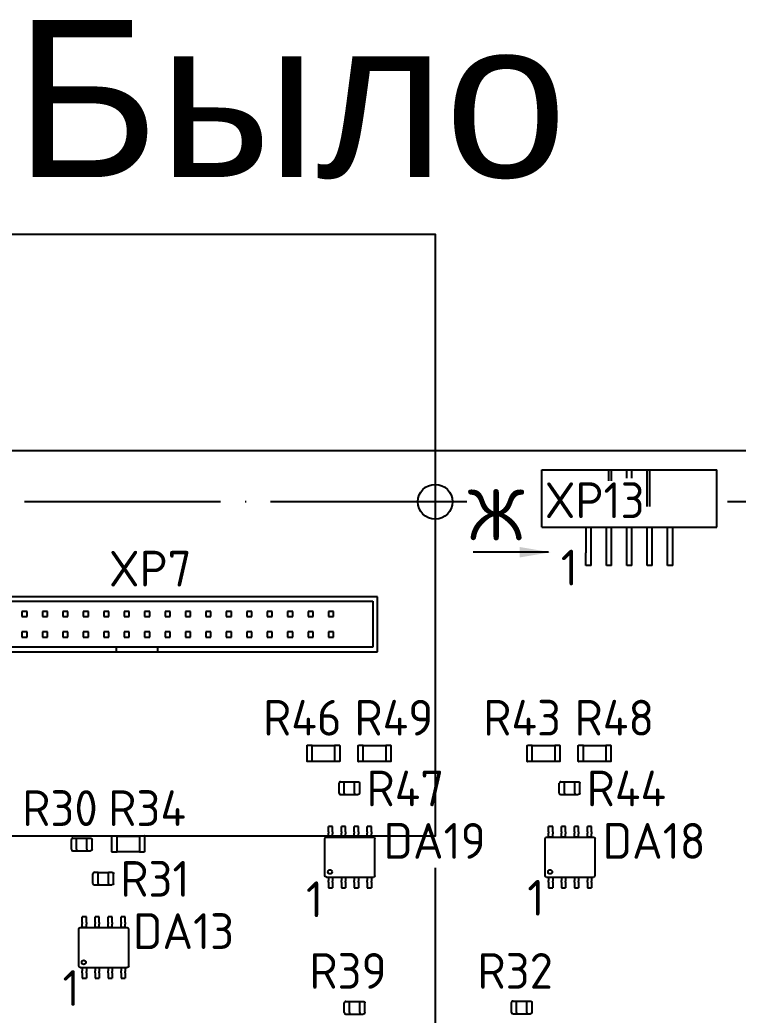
# Model space of a CAD drawing. Extents: x -34 to 51106, y -14166 to 1700.
# Drawn here: x 1151.1 to 1221.4, y 152.8 to 250.2 of the extents above; entities that cross this region are included whole.
import ezdxf

# ---------------------------------------------------------------- set-up
doc = ezdxf.new("R2010")
doc.units = 0
doc.linetypes.add('ACAD_ISO04W100', pattern=[30, 24, -3, 0, -3])
doc.layers.get('0').update_dxf_attribs({"linetype": 'CONTINUOUS'})
for name, color, linetype in [('ВИДЫ', 30, 'CONTINUOUS'), ('РАЗМЕРЫ', 2, 'CONTINUOUS'), ('ТЕКСТ', 4, 'CONTINUOUS')]:
    doc.layers.add(name, color=color, linetype=linetype)
doc.styles.add('ARIALC', font='arial.ttf')
doc.styles.add('GOST_TYPE_B', font='GOST_B.TTF', dxfattribs={"height": 3.5})

msp = doc.modelspace()

# ---------------------------------------------------------------- linework, layer by layer
at = {"linetype": 'CONTINUOUS'}
for p, q in [((1051.7956, 208.0423), (1331.7956, 208.0423)), ((1202.2456, 206.1623), (1208.7956, 206.1623)), ((1202.2456, 200.5623), (1202.2456, 206.1623)), ((1208.7956, 206.1623), (1209.0456, 206.1623)), ((1208.7956, 205.0918), (1208.7956, 206.1623)), ((1209.0456, 205.0918), (1209.0456, 206.1623)), ((1209.0456, 206.1623), (1210.5456, 206.1623)), ((1210.5456, 206.1623), (1211.0456, 206.1623)), ((1210.5456, 205.3366), (1210.5456, 206.1623)), ((1211.0456, 205.3366), (1211.0456, 206.1623)), ((1211.0456, 206.1623), (1212.5456, 206.1623)), ((1212.5456, 206.1623), (1212.7957, 206.1623)), ((1212.5456, 202.5623), (1212.5456, 206.1623)), ((1212.7957, 206.1623), (1219.3456, 206.1623)), ((1212.7957, 202.5623), (1212.7957, 206.1623)), ((1219.3456, 200.5623), (1219.3456, 206.1623)), ((1202.2456, 200.5623), (1219.3456, 200.5623)), ((1206.5456, 200.5623), (1206.5456, 198.0423)), ((1207.0456, 198.0423), (1207.0456, 200.5623)), ((1208.5456, 198.0423), (1208.5456, 200.5623)), ((1209.0456, 198.0423), (1209.0456, 200.5623)), ((1210.5456, 198.0423), (1210.5456, 200.5623)), ((1211.0456, 198.0423), (1211.0456, 200.5623)), ((1212.5456, 198.0423), (1212.5456, 200.5623)), ((1213.0456, 198.0423), (1213.0456, 200.5623)), ((1214.5456, 198.0423), (1214.5456, 200.5623)), ((1215.0456, 198.0423), (1215.0456, 200.5623)), ((1206.5456, 196.7923), (1206.5456, 198.0423)), ((1207.0456, 196.7923), (1207.0456, 198.0423)), ((1208.5456, 196.7923), (1208.5456, 198.0423)), ((1209.0456, 196.7923), (1209.0456, 198.0423)), ((1210.5456, 196.7923), (1210.5456, 198.0423)), ((1211.0456, 196.7923), (1211.0456, 198.0423)), ((1212.5456, 196.7923), (1212.5456, 198.0423)), ((1213.0456, 196.7923), (1213.0456, 198.0423)), ((1214.5456, 196.7923), (1214.5456, 198.0423)), ((1215.0456, 196.7923), (1215.0456, 198.0423)), ((1207.0456, 196.7923), (1206.5456, 196.7923)), ((1209.0456, 196.7923), (1208.5456, 196.7923)), ((1211.0456, 196.7923), (1210.5456, 196.7923)), ((1213.0456, 196.7923), (1212.5456, 196.7923)), ((1215.0456, 196.7923), (1214.5456, 196.7923)), ((1186.1457, 193.7423), (1139.0457, 193.7423)), ((1139.4957, 193.2923), (1185.6957, 193.2923)), ((1185.6957, 193.2923), (1185.6957, 188.7923)), ((1186.1457, 188.3423), (1186.1457, 193.7423)), ((1151.3457, 192.2923), (1151.3457, 191.7923)), ((1151.8457, 192.2923), (1151.3457, 192.2923)), ((1151.8457, 191.7923), (1151.8457, 192.2923)), ((1153.3457, 192.2923), (1153.3457, 191.7923)), ((1153.8457, 192.2923), (1153.3457, 192.2923)), ((1153.8457, 191.7923), (1153.8457, 192.2923)), ((1155.3457, 192.2923), (1155.3457, 191.7923)), ((1155.8457, 192.2923), (1155.3457, 192.2923)), ((1155.8457, 191.7923), (1155.8457, 192.2923)), ((1157.3457, 192.2923), (1157.3457, 191.7923)), ((1157.8457, 192.2923), (1157.3457, 192.2923)), ((1157.8457, 191.7923), (1157.8457, 192.2923)), ((1159.3457, 192.2923), (1159.3457, 191.7923)), ((1159.8457, 192.2923), (1159.3457, 192.2923)), ((1159.8457, 191.7923), (1159.8457, 192.2923)), ((1161.3457, 192.2923), (1161.3457, 191.7923)), ((1161.8457, 192.2923), (1161.3457, 192.2923)), ((1161.8457, 191.7923), (1161.8457, 192.2923)), ((1163.3457, 192.2923), (1163.3457, 191.7923)), ((1163.8457, 192.2923), (1163.3457, 192.2923)), ((1163.8457, 191.7923), (1163.8457, 192.2923)), ((1165.3457, 192.2923), (1165.3457, 191.7923)), ((1165.8457, 192.2923), (1165.3457, 192.2923)), ((1165.8457, 191.7923), (1165.8457, 192.2923)), ((1167.3457, 192.2923), (1167.3457, 191.7923)), ((1167.8457, 192.2923), (1167.3457, 192.2923)), ((1167.8457, 191.7923), (1167.8457, 192.2923)), ((1169.3457, 192.2923), (1169.3457, 191.7923)), ((1169.8457, 192.2923), (1169.3457, 192.2923)), ((1169.8457, 191.7923), (1169.8457, 192.2923)), ((1171.3457, 192.2923), (1171.3457, 191.7923)), ((1171.8457, 192.2923), (1171.3457, 192.2923)), ((1171.8457, 191.7923), (1171.8457, 192.2923)), ((1173.3457, 192.2923), (1173.3457, 191.7923)), ((1173.8457, 192.2923), (1173.3457, 192.2923)), ((1173.8457, 191.7923), (1173.8457, 192.2923)), ((1175.3457, 192.2923), (1175.3457, 191.7923)), ((1175.8457, 192.2923), (1175.3457, 192.2923)), ((1175.8457, 191.7923), (1175.8457, 192.2923)), ((1177.3457, 192.2923), (1177.3457, 191.7923)), ((1177.8457, 192.2923), (1177.3457, 192.2923)), ((1177.8457, 191.7923), (1177.8457, 192.2923)), ((1179.3457, 192.2923), (1179.3457, 191.7923)), ((1179.8457, 192.2923), (1179.3457, 192.2923)), ((1179.8457, 191.7923), (1179.8457, 192.2923)), ((1181.3457, 192.2923), (1181.3457, 191.7923)), ((1181.8457, 192.2923), (1181.3457, 192.2923)), ((1181.8457, 191.7923), (1181.8457, 192.2923)), ((1151.3457, 191.7923), (1151.8457, 191.7923)), ((1153.3457, 191.7923), (1153.8457, 191.7923)), ((1155.3457, 191.7923), (1155.8457, 191.7923)), ((1157.3457, 191.7923), (1157.8457, 191.7923)), ((1159.3457, 191.7923), (1159.8457, 191.7923)), ((1161.3457, 191.7923), (1161.8457, 191.7923)), ((1163.3457, 191.7923), (1163.8457, 191.7923)), ((1165.3457, 191.7923), (1165.8457, 191.7923)), ((1167.3457, 191.7923), (1167.8457, 191.7923)), ((1169.3457, 191.7923), (1169.8457, 191.7923)), ((1171.3457, 191.7923), (1171.8457, 191.7923)), ((1173.3457, 191.7923), (1173.8457, 191.7923)), ((1175.3457, 191.7923), (1175.8457, 191.7923)), ((1177.3457, 191.7923), (1177.8457, 191.7923)), ((1179.3457, 191.7923), (1179.8457, 191.7923)), ((1181.3457, 191.7923), (1181.8457, 191.7923)), ((1151.3457, 190.2923), (1151.3457, 189.7923)), ((1151.8457, 190.2923), (1151.3457, 190.2923)), ((1151.8457, 189.7923), (1151.8457, 190.2923)), ((1153.3457, 190.2923), (1153.3457, 189.7923)), ((1153.8457, 190.2923), (1153.3457, 190.2923)), ((1153.8457, 189.7923), (1153.8457, 190.2923)), ((1155.3457, 190.2923), (1155.3457, 189.7923)), ((1155.8457, 190.2923), (1155.3457, 190.2923)), ((1155.8457, 189.7923), (1155.8457, 190.2923)), ((1157.3457, 190.2923), (1157.3457, 189.7923)), ((1157.8457, 190.2923), (1157.3457, 190.2923)), ((1157.8457, 189.7923), (1157.8457, 190.2923)), ((1159.3457, 190.2923), (1159.3457, 189.7923)), ((1159.8457, 190.2923), (1159.3457, 190.2923)), ((1159.8457, 189.7923), (1159.8457, 190.2923)), ((1161.3457, 190.2923), (1161.3457, 189.7923)), ((1161.8457, 190.2923), (1161.3457, 190.2923)), ((1161.8457, 189.7923), (1161.8457, 190.2923)), ((1163.3457, 190.2923), (1163.3457, 189.7923)), ((1163.8457, 190.2923), (1163.3457, 190.2923)), ((1163.8457, 189.7923), (1163.8457, 190.2923)), ((1165.3457, 190.2923), (1165.3457, 189.7923)), ((1165.8457, 190.2923), (1165.3457, 190.2923)), ((1165.8457, 189.7923), (1165.8457, 190.2923)), ((1167.3457, 190.2923), (1167.3457, 189.7923)), ((1167.8457, 190.2923), (1167.3457, 190.2923)), ((1167.8457, 189.7923), (1167.8457, 190.2923)), ((1169.3457, 190.2923), (1169.3457, 189.7923)), ((1169.8457, 190.2923), (1169.3457, 190.2923)), ((1169.8457, 189.7923), (1169.8457, 190.2923)), ((1171.3457, 190.2923), (1171.3457, 189.7923)), ((1171.8457, 190.2923), (1171.3457, 190.2923)), ((1171.8457, 189.7923), (1171.8457, 190.2923)), ((1173.3457, 190.2923), (1173.3457, 189.7923)), ((1173.8457, 190.2923), (1173.3457, 190.2923)), ((1173.8457, 189.7923), (1173.8457, 190.2923)), ((1175.3457, 190.2923), (1175.3457, 189.7923)), ((1175.8457, 190.2923), (1175.3457, 190.2923)), ((1175.8457, 189.7923), (1175.8457, 190.2923)), ((1177.3457, 190.2923), (1177.3457, 189.7923)), ((1177.8457, 190.2923), (1177.3457, 190.2923)), ((1177.8457, 189.7923), (1177.8457, 190.2923)), ((1179.3457, 190.2923), (1179.3457, 189.7923)), ((1179.8457, 190.2923), (1179.3457, 190.2923)), ((1179.8457, 189.7923), (1179.8457, 190.2923)), ((1181.3457, 190.2923), (1181.3457, 189.7923)), ((1181.8457, 190.2923), (1181.3457, 190.2923)), ((1181.8457, 189.7923), (1181.8457, 190.2923)), ((1151.3457, 189.7923), (1151.8457, 189.7923)), ((1153.3457, 189.7923), (1153.8457, 189.7923)), ((1155.3457, 189.7923), (1155.8457, 189.7923)), ((1157.3457, 189.7923), (1157.8457, 189.7923)), ((1159.3457, 189.7923), (1159.8457, 189.7923)), ((1161.3457, 189.7923), (1161.8457, 189.7923)), ((1163.3457, 189.7923), (1163.8457, 189.7923)), ((1165.3457, 189.7923), (1165.8457, 189.7923)), ((1167.3457, 189.7923), (1167.8457, 189.7923)), ((1169.3457, 189.7923), (1169.8457, 189.7923)), ((1171.3457, 189.7923), (1171.8457, 189.7923)), ((1173.3457, 189.7923), (1173.8457, 189.7923)), ((1175.3457, 189.7923), (1175.8457, 189.7923)), ((1177.3457, 189.7923), (1177.8457, 189.7923)), ((1179.3457, 189.7923), (1179.8457, 189.7923)), ((1181.3457, 189.7923), (1181.8457, 189.7923)), ((1139.0457, 188.3423), (1160.5957, 188.3423)), ((1160.5957, 188.7923), (1139.4957, 188.7923)), ((1164.5957, 188.7923), (1160.5957, 188.7923)), ((1160.5957, 188.3423), (1160.5957, 188.7923)), ((1160.5957, 188.3423), (1164.5957, 188.3423)), ((1164.5957, 188.7923), (1164.5957, 188.3423)), ((1185.6957, 188.7923), (1164.5957, 188.7923)), ((1164.5957, 188.3423), (1186.1457, 188.3423)), ((1179.2456, 177.6223), (1179.2456, 179.1623)), ((1179.2756, 179.1923), (1179.7456, 179.1923)), ((1179.7456, 179.1623), (1179.7456, 179.1923)), ((1179.7456, 179.1623), (1181.9456, 179.1623)), ((1179.7456, 177.6223), (1179.7456, 179.1623)), ((1181.9456, 179.1923), (1182.4156, 179.1923)), ((1181.9456, 179.1923), (1181.9456, 179.1623)), ((1181.9456, 179.1623), (1181.9456, 177.6223)), ((1182.4456, 179.1623), (1182.4456, 177.6223)), ((1184.2457, 177.6223), (1184.2457, 179.1623)), ((1184.2757, 179.1923), (1184.7457, 179.1923)), ((1184.7457, 179.1623), (1184.7457, 179.1923)), ((1184.7457, 179.1623), (1186.9457, 179.1623)), ((1184.7457, 177.6223), (1184.7457, 179.1623)), ((1186.9457, 179.1923), (1187.4157, 179.1923)), ((1186.9457, 179.1923), (1186.9457, 179.1623)), ((1186.9457, 179.1623), (1186.9457, 177.6223)), ((1187.4457, 179.1623), (1187.4457, 177.6223)), ((1200.7956, 177.6223), (1200.7956, 179.1623)), ((1200.8256, 179.1923), (1201.2956, 179.1923)), ((1201.2956, 179.1623), (1201.2956, 179.1923)), ((1201.2956, 179.1623), (1203.4956, 179.1623)), ((1201.2956, 177.6223), (1201.2956, 179.1623)), ((1203.4956, 179.1923), (1203.9656, 179.1923)), ((1203.4956, 179.1923), (1203.4956, 179.1623)), ((1203.4956, 179.1623), (1203.4956, 177.6223)), ((1203.9956, 179.1623), (1203.9956, 177.6223)), ((1205.7956, 177.6223), (1205.7956, 179.1623)), ((1205.8256, 179.1923), (1206.2956, 179.1923)), ((1206.2956, 179.1623), (1206.2956, 179.1923)), ((1206.2956, 179.1623), (1208.4956, 179.1623)), ((1206.2956, 177.6223), (1206.2956, 179.1623)), ((1208.4956, 179.1923), (1208.9656, 179.1923)), ((1208.4956, 179.1923), (1208.4956, 179.1623)), ((1208.4956, 179.1623), (1208.4956, 177.6223)), ((1208.9956, 179.1623), (1208.9956, 177.6223)), ((1179.7456, 177.5923), (1179.2756, 177.5923)), ((1181.9456, 177.6223), (1179.7456, 177.6223)), ((1179.7456, 177.5923), (1179.7456, 177.6223)), ((1181.9456, 177.6223), (1181.9456, 177.5923)), ((1182.4156, 177.5923), (1181.9456, 177.5923)), ((1184.7457, 177.5923), (1184.2757, 177.5923)), ((1186.9457, 177.6223), (1184.7457, 177.6223)), ((1184.7457, 177.5923), (1184.7457, 177.6223)), ((1186.9457, 177.6223), (1186.9457, 177.5923)), ((1187.4157, 177.5923), (1186.9457, 177.5923)), ((1201.2956, 177.5923), (1200.8256, 177.5923)), ((1203.4956, 177.6223), (1201.2956, 177.6223)), ((1201.2956, 177.5923), (1201.2956, 177.6223)), ((1203.4956, 177.6223), (1203.4956, 177.5923)), ((1203.9656, 177.5923), (1203.4956, 177.5923)), ((1206.2956, 177.5923), (1205.8256, 177.5923)), ((1208.4956, 177.6223), (1206.2956, 177.6223)), ((1206.2956, 177.5923), (1206.2956, 177.6223)), ((1208.4956, 177.6223), (1208.4956, 177.5923)), ((1208.9656, 177.5923), (1208.4956, 177.5923)), ((1182.3906, 174.5143), (1182.3906, 175.4703)), ((1182.5376, 175.6173), (1182.8906, 175.6173)), ((1182.8906, 175.4703), (1182.8906, 175.6173)), ((1182.8906, 175.6048), (1183.9006, 175.6048)), ((1182.8906, 174.5143), (1182.8906, 175.4703)), ((1183.9006, 175.6173), (1184.2536, 175.6173)), ((1183.9006, 175.4703), (1183.9006, 175.6173)), ((1183.9006, 174.5143), (1183.9006, 175.4703)), ((1184.4006, 174.5143), (1184.4006, 175.4703)), ((1203.9406, 174.5143), (1203.9406, 175.4703)), ((1204.0876, 175.6173), (1204.4406, 175.6173)), ((1204.4406, 175.4703), (1204.4406, 175.6173)), ((1204.4406, 175.6048), (1205.4506, 175.6048)), ((1204.4406, 174.5143), (1204.4406, 175.4703)), ((1205.4506, 175.6173), (1205.8036, 175.6173)), ((1205.4506, 175.4703), (1205.4506, 175.6173)), ((1205.4506, 174.5143), (1205.4506, 175.4703)), ((1205.9506, 174.5143), (1205.9506, 175.4703)), ((1182.8906, 174.5143), (1182.8906, 174.3673)), ((1183.9006, 174.5143), (1183.9006, 174.3673)), ((1204.4406, 174.5143), (1204.4406, 174.3673)), ((1205.4506, 174.5143), (1205.4506, 174.3673)), ((1182.5376, 174.3673), (1182.8906, 174.3673)), ((1182.8906, 174.3798), (1183.9006, 174.3798)), ((1183.9006, 174.3673), (1184.2536, 174.3673)), ((1204.0876, 174.3673), (1204.4406, 174.3673)), ((1204.4406, 174.3798), (1205.4506, 174.3798)), ((1205.4506, 174.3673), (1205.8036, 174.3673)), ((1181.3374, 170.7077), (1181.3374, 171.2536)), ((1181.7438, 171.2536), (1181.3374, 171.2536)), ((1181.3374, 170.7077), (1181.3374, 170.5915)), ((1181.3374, 170.5236), (1181.3374, 170.5915)), ((1181.7438, 170.7077), (1181.7438, 171.2536)), ((1181.7438, 170.7077), (1181.7438, 170.5915)), ((1181.7438, 170.5915), (1181.7438, 170.5236)), ((1182.6074, 170.7077), (1182.6074, 171.2536)), ((1183.0138, 171.2536), (1182.6074, 171.2536)), ((1182.6074, 170.7077), (1182.6074, 170.5915)), ((1182.6074, 170.5236), (1182.6074, 170.5915)), ((1183.0138, 170.7077), (1183.0138, 171.2536)), ((1183.0138, 170.7077), (1183.0138, 170.5915)), ((1183.0138, 170.5915), (1183.0138, 170.5236)), ((1183.8774, 170.7077), (1183.8774, 171.2536)), ((1184.2838, 171.2536), (1183.8774, 171.2536)), ((1183.8774, 170.7077), (1183.8774, 170.5915)), ((1183.8774, 170.5236), (1183.8774, 170.5915)), ((1184.2838, 170.7077), (1184.2838, 171.2536)), ((1184.2838, 170.7077), (1184.2838, 170.5915)), ((1184.2838, 170.5915), (1184.2838, 170.5236)), ((1185.1474, 170.7077), (1185.1474, 171.2536)), ((1185.5538, 171.2536), (1185.1474, 171.2536)), ((1185.1474, 170.7077), (1185.1474, 170.5915)), ((1185.1474, 170.5236), (1185.1474, 170.5915)), ((1185.5538, 170.7077), (1185.5538, 171.2536)), ((1185.5538, 170.7077), (1185.5538, 170.5915)), ((1185.5538, 170.5915), (1185.5538, 170.5236)), ((1202.8874, 170.7077), (1202.8874, 171.2536)), ((1203.2938, 171.2536), (1202.8874, 171.2536)), ((1202.8874, 170.7077), (1202.8874, 170.5915)), ((1202.8874, 170.5236), (1202.8874, 170.5915)), ((1203.2938, 170.7077), (1203.2938, 171.2536)), ((1203.2938, 170.7077), (1203.2938, 170.5915)), ((1203.2938, 170.5915), (1203.2938, 170.5236)), ((1204.1574, 170.7077), (1204.1574, 171.2536)), ((1204.5638, 171.2536), (1204.1574, 171.2536)), ((1204.1574, 170.7077), (1204.1574, 170.5915)), ((1204.1574, 170.5236), (1204.1574, 170.5915)), ((1204.5638, 170.7077), (1204.5638, 171.2536)), ((1204.5638, 170.7077), (1204.5638, 170.5915)), ((1204.5638, 170.5915), (1204.5638, 170.5236)), ((1205.4274, 170.7077), (1205.4274, 171.2536)), ((1205.8338, 171.2536), (1205.4274, 171.2536)), ((1205.4274, 170.7077), (1205.4274, 170.5915)), ((1205.4274, 170.5236), (1205.4274, 170.5915)), ((1205.8338, 170.7077), (1205.8338, 171.2536)), ((1205.8338, 170.7077), (1205.8338, 170.5915)), ((1205.8338, 170.5915), (1205.8338, 170.5236)), ((1206.6974, 170.7077), (1206.6974, 171.2536)), ((1207.1038, 171.2536), (1206.6974, 171.2536)), ((1206.6974, 170.7077), (1206.6974, 170.5915)), ((1206.6974, 170.5236), (1206.6974, 170.5915)), ((1207.1038, 170.7077), (1207.1038, 171.2536)), ((1207.1038, 170.7077), (1207.1038, 170.5915)), ((1207.1038, 170.5915), (1207.1038, 170.5236)), ((1156.1906, 169.0093), (1156.1906, 169.9653)), ((1156.3376, 170.1123), (1156.6906, 170.1123)), ((1156.6906, 169.9653), (1156.6906, 170.1123)), ((1156.6906, 170.0998), (1157.7006, 170.0998)), ((1156.6906, 169.0093), (1156.6906, 169.9653)), ((1157.7006, 170.1123), (1158.0536, 170.1123)), ((1157.7006, 169.9653), (1157.7006, 170.1123)), ((1157.7006, 169.0093), (1157.7006, 169.9653)), ((1158.2006, 169.0093), (1158.2006, 169.9653)), ((1160.1456, 168.7698), (1160.1456, 170.3098)), ((1160.1756, 170.3398), (1160.6456, 170.3398)), ((1160.6456, 170.3098), (1160.6456, 170.3398)), ((1160.6456, 170.3098), (1162.8456, 170.3098)), ((1160.6456, 168.7698), (1160.6456, 170.3098)), ((1162.8456, 170.3398), (1163.3156, 170.3398)), ((1162.8456, 170.3398), (1162.8456, 170.3098)), ((1162.8456, 170.3098), (1162.8456, 168.7698)), ((1163.3456, 170.3098), (1163.3456, 168.7698)), ((1180.9945, 170.0457), (1180.9945, 170.048)), ((1180.9945, 166.4389), (1180.9945, 170.0457)), ((1181.1446, 170.1981), (1181.1469, 170.1981)), ((1181.1469, 170.1981), (1185.7443, 170.1981)), ((1181.3374, 170.1984), (1181.3374, 170.5236)), ((1181.3374, 170.1981), (1181.3374, 170.1984)), ((1181.7438, 170.1981), (1181.3374, 170.1981)), ((1181.7438, 170.1984), (1181.7438, 170.5236)), ((1181.7438, 170.1981), (1181.7438, 170.1984)), ((1182.6074, 170.1984), (1182.6074, 170.5236)), ((1182.6074, 170.1981), (1182.6074, 170.1984)), ((1183.0138, 170.1981), (1182.6074, 170.1981)), ((1183.0138, 170.1984), (1183.0138, 170.5236)), ((1183.0138, 170.1981), (1183.0138, 170.1984)), ((1183.8774, 170.1984), (1183.8774, 170.5236)), ((1183.8774, 170.1981), (1183.8774, 170.1984)), ((1184.2838, 170.1981), (1183.8774, 170.1981)), ((1184.2838, 170.1984), (1184.2838, 170.5236)), ((1184.2838, 170.1981), (1184.2838, 170.1984)), ((1185.1474, 170.1984), (1185.1474, 170.5236)), ((1185.1474, 170.1981), (1185.1474, 170.1984)), ((1185.5538, 170.1981), (1185.1474, 170.1981)), ((1185.5538, 170.1984), (1185.5538, 170.5236)), ((1185.5538, 170.1981), (1185.5538, 170.1984)), ((1185.7443, 170.1981), (1185.7467, 170.1981)), ((1185.8967, 170.048), (1185.8967, 170.0457)), ((1185.8967, 166.4389), (1185.8967, 170.0457)), ((1202.5445, 170.0457), (1202.5446, 170.048)), ((1202.5445, 166.4389), (1202.5445, 170.0457)), ((1202.6946, 170.1981), (1202.6969, 170.1981)), ((1202.6969, 170.1981), (1207.2943, 170.1981)), ((1202.8874, 170.1984), (1202.8874, 170.5236)), ((1202.8874, 170.1981), (1202.8874, 170.1984)), ((1203.2938, 170.1981), (1202.8874, 170.1981)), ((1203.2938, 170.1984), (1203.2938, 170.5236)), ((1203.2938, 170.1981), (1203.2938, 170.1984)), ((1204.1574, 170.1984), (1204.1574, 170.5236)), ((1204.1574, 170.1981), (1204.1574, 170.1984)), ((1204.5638, 170.1981), (1204.1574, 170.1981)), ((1204.5638, 170.1984), (1204.5638, 170.5236)), ((1204.5638, 170.1981), (1204.5638, 170.1984)), ((1205.4274, 170.1984), (1205.4274, 170.5236)), ((1205.4274, 170.1981), (1205.4274, 170.1984)), ((1205.8338, 170.1981), (1205.4274, 170.1981)), ((1205.8338, 170.1984), (1205.8338, 170.5236)), ((1205.8338, 170.1981), (1205.8338, 170.1984)), ((1206.6974, 170.1984), (1206.6974, 170.5236)), ((1206.6974, 170.1981), (1206.6974, 170.1984)), ((1207.1038, 170.1981), (1206.6974, 170.1981)), ((1207.1038, 170.1984), (1207.1038, 170.5236)), ((1207.1038, 170.1981), (1207.1038, 170.1984)), ((1207.2943, 170.1981), (1207.2967, 170.1981)), ((1207.4467, 170.048), (1207.4467, 170.0457)), ((1207.4467, 166.4389), (1207.4467, 170.0457)), ((1156.3376, 168.8623), (1156.6906, 168.8623)), ((1156.6906, 169.0093), (1156.6906, 168.8623)), ((1156.6906, 168.8748), (1157.7006, 168.8748)), ((1157.7006, 169.0093), (1157.7006, 168.8623)), ((1157.7006, 168.8623), (1158.0536, 168.8623)), ((1160.6456, 168.7398), (1160.1756, 168.7398)), ((1162.8456, 168.7698), (1160.6456, 168.7698)), ((1160.6456, 168.7398), (1160.6456, 168.7698)), ((1162.8456, 168.7698), (1162.8456, 168.7398)), ((1163.3156, 168.7398), (1162.8456, 168.7398)), ((1158.4376, 166.7648), (1158.7906, 166.7648)), ((1158.7906, 166.6178), (1158.7906, 166.7648)), ((1158.7906, 166.7523), (1159.8006, 166.7523)), ((1159.8006, 166.7648), (1160.1536, 166.7648)), ((1159.8006, 166.6178), (1159.8006, 166.7648)), ((1158.2906, 165.6618), (1158.2906, 166.6178)), ((1158.7906, 165.6618), (1158.7906, 166.6178)), ((1158.7906, 165.6618), (1158.7906, 165.5148)), ((1159.8006, 165.6618), (1159.8006, 166.6178)), ((1159.8006, 165.6618), (1159.8006, 165.5148)), ((1160.3006, 165.6618), (1160.3006, 166.6178)), ((1180.9945, 166.4365), (1180.9945, 166.4389)), ((1181.1469, 166.2865), (1181.1446, 166.2865)), ((1181.1469, 166.2865), (1185.7443, 166.2865)), ((1181.3374, 166.2865), (1181.3374, 166.2861)), ((1181.3374, 166.2865), (1181.7438, 166.2865)), ((1181.3374, 166.2861), (1181.3374, 165.9609)), ((1181.3374, 165.8931), (1181.3374, 165.9609)), ((1181.3374, 165.7769), (1181.3374, 165.8931)), ((1181.3374, 165.7769), (1181.3374, 165.2309)), ((1181.7438, 166.2865), (1181.7438, 166.2861)), ((1181.7438, 166.2861), (1181.7438, 165.9609)), ((1181.7438, 165.9609), (1181.7438, 165.8931)), ((1181.7438, 165.7769), (1181.7438, 165.8931)), ((1181.7438, 165.7769), (1181.7438, 165.2309)), ((1182.6074, 166.2865), (1182.6074, 166.2861)), ((1182.6074, 166.2865), (1183.0138, 166.2865)), ((1182.6074, 166.2861), (1182.6074, 165.9609)), ((1182.6074, 165.8931), (1182.6074, 165.9609)), ((1182.6074, 165.7769), (1182.6074, 165.8931)), ((1182.6074, 165.7769), (1182.6074, 165.2309)), ((1183.0138, 166.2865), (1183.0138, 166.2861)), ((1183.0138, 166.2861), (1183.0138, 165.9609)), ((1183.0138, 165.9609), (1183.0138, 165.8931)), ((1183.0138, 165.7769), (1183.0138, 165.8931)), ((1183.0138, 165.7769), (1183.0138, 165.2309)), ((1183.8774, 166.2865), (1183.8774, 166.2861)), ((1183.8774, 166.2865), (1184.2838, 166.2865)), ((1183.8774, 166.2861), (1183.8774, 165.9609)), ((1183.8774, 165.8931), (1183.8774, 165.9609)), ((1183.8774, 165.7769), (1183.8774, 165.8931)), ((1183.8774, 165.7769), (1183.8774, 165.2309)), ((1184.2838, 166.2865), (1184.2838, 166.2861)), ((1184.2838, 166.2861), (1184.2838, 165.9609)), ((1184.2838, 165.9609), (1184.2838, 165.8931)), ((1184.2838, 165.7769), (1184.2838, 165.8931)), ((1184.2838, 165.7769), (1184.2838, 165.2309)), ((1185.1474, 166.2865), (1185.1474, 166.2861)), ((1185.1474, 166.2865), (1185.5538, 166.2865)), ((1185.1474, 166.2861), (1185.1474, 165.9609)), ((1185.1474, 165.8931), (1185.1474, 165.9609)), ((1185.1474, 165.7769), (1185.1474, 165.8931)), ((1185.1474, 165.7769), (1185.1474, 165.2309)), ((1185.5538, 166.2865), (1185.5538, 166.2861)), ((1185.5538, 166.2861), (1185.5538, 165.9609)), ((1185.5538, 165.9609), (1185.5538, 165.8931)), ((1185.5538, 165.7769), (1185.5538, 165.8931)), ((1185.5538, 165.7769), (1185.5538, 165.2309)), ((1185.7467, 166.2865), (1185.7443, 166.2865)), ((1185.8967, 166.4389), (1185.8967, 166.4365)), ((1202.5446, 166.4365), (1202.5445, 166.4389)), ((1202.6969, 166.2865), (1202.6946, 166.2865)), ((1202.6969, 166.2865), (1207.2943, 166.2865)), ((1202.8874, 166.2865), (1202.8874, 166.2861)), ((1202.8874, 166.2865), (1203.2938, 166.2865)), ((1202.8874, 166.2861), (1202.8874, 165.9609)), ((1202.8874, 165.8931), (1202.8874, 165.9609)), ((1202.8874, 165.7769), (1202.8874, 165.8931)), ((1202.8874, 165.7769), (1202.8874, 165.2309)), ((1203.2938, 166.2865), (1203.2938, 166.2861)), ((1203.2938, 166.2861), (1203.2938, 165.9609)), ((1203.2938, 165.9609), (1203.2938, 165.8931)), ((1203.2938, 165.7769), (1203.2938, 165.8931)), ((1203.2938, 165.7769), (1203.2938, 165.2309)), ((1204.1574, 166.2865), (1204.1574, 166.2861)), ((1204.1574, 166.2865), (1204.5638, 166.2865)), ((1204.1574, 166.2861), (1204.1574, 165.9609)), ((1204.1574, 165.8931), (1204.1574, 165.9609)), ((1204.1574, 165.7769), (1204.1574, 165.8931)), ((1204.1574, 165.7769), (1204.1574, 165.2309)), ((1204.5638, 166.2865), (1204.5638, 166.2861)), ((1204.5638, 166.2861), (1204.5638, 165.9609)), ((1204.5638, 165.9609), (1204.5638, 165.8931)), ((1204.5638, 165.7769), (1204.5638, 165.8931)), ((1204.5638, 165.7769), (1204.5638, 165.2309)), ((1205.4274, 166.2865), (1205.4274, 166.2861)), ((1205.4274, 166.2865), (1205.8338, 166.2865)), ((1205.4274, 166.2861), (1205.4274, 165.9609)), ((1205.4274, 165.8931), (1205.4274, 165.9609)), ((1205.4274, 165.7769), (1205.4274, 165.8931)), ((1205.4274, 165.7769), (1205.4274, 165.2309)), ((1205.8338, 166.2865), (1205.8338, 166.2861)), ((1205.8338, 166.2861), (1205.8338, 165.9609)), ((1205.8338, 165.9609), (1205.8338, 165.8931)), ((1205.8338, 165.7769), (1205.8338, 165.8931)), ((1205.8338, 165.7769), (1205.8338, 165.2309)), ((1206.6974, 166.2865), (1206.6974, 166.2861)), ((1206.6974, 166.2865), (1207.1038, 166.2865)), ((1206.6974, 166.2861), (1206.6974, 165.9609)), ((1206.6974, 165.8931), (1206.6974, 165.9609)), ((1206.6974, 165.7769), (1206.6974, 165.8931)), ((1206.6974, 165.7769), (1206.6974, 165.2309)), ((1207.1038, 166.2865), (1207.1038, 166.2861)), ((1207.1038, 166.2861), (1207.1038, 165.9609)), ((1207.1038, 165.9609), (1207.1038, 165.8931)), ((1207.1038, 165.7769), (1207.1038, 165.8931)), ((1207.1038, 165.7769), (1207.1038, 165.2309)), ((1207.2967, 166.2865), (1207.2943, 166.2865)), ((1207.4467, 166.4389), (1207.4467, 166.4365)), ((1158.4376, 165.5148), (1158.7906, 165.5148)), ((1158.7906, 165.5273), (1159.8006, 165.5273)), ((1159.8006, 165.5148), (1160.1536, 165.5148)), ((1181.3374, 165.2309), (1181.7438, 165.2309)), ((1182.6074, 165.2309), (1183.0138, 165.2309)), ((1183.8774, 165.2309), (1184.2838, 165.2309)), ((1185.1474, 165.2309), (1185.5538, 165.2309)), ((1202.8874, 165.2309), (1203.2938, 165.2309)), ((1204.1574, 165.2309), (1204.5638, 165.2309)), ((1205.4274, 165.2309), (1205.8338, 165.2309)), ((1206.6974, 165.2309), (1207.1038, 165.2309)), ((1157.2375, 161.8552), (1157.2375, 162.4011)), ((1157.6439, 162.4011), (1157.2375, 162.4011)), ((1157.2375, 161.8552), (1157.2375, 161.739)), ((1157.6439, 161.8552), (1157.6439, 162.4011)), ((1157.6439, 161.8552), (1157.6439, 161.739)), ((1158.5075, 161.8552), (1158.5075, 162.4011)), ((1158.9139, 162.4011), (1158.5075, 162.4011)), ((1158.5075, 161.8552), (1158.5075, 161.739)), ((1158.9139, 161.8552), (1158.9139, 162.4011)), ((1158.9139, 161.8552), (1158.9139, 161.739)), ((1159.7775, 161.8552), (1159.7775, 162.4011)), ((1160.1839, 162.4011), (1159.7775, 162.4011)), ((1159.7775, 161.8552), (1159.7775, 161.739)), ((1160.1839, 161.8552), (1160.1839, 162.4011)), ((1160.1839, 161.8552), (1160.1839, 161.739)), ((1161.0475, 161.8552), (1161.0475, 162.4011)), ((1161.4539, 162.4011), (1161.0475, 162.4011)), ((1161.0475, 161.8552), (1161.0475, 161.739)), ((1161.4539, 161.8552), (1161.4539, 162.4011)), ((1161.4539, 161.8552), (1161.4539, 161.739)), ((1156.8946, 161.1932), (1156.8946, 161.1955)), ((1156.8946, 157.5864), (1156.8946, 161.1932)), ((1157.0446, 161.3456), (1157.047, 161.3456)), ((1157.047, 161.3456), (1161.6444, 161.3456)), ((1157.2375, 161.6711), (1157.2375, 161.739)), ((1157.2375, 161.3459), (1157.2375, 161.6711)), ((1157.2375, 161.3456), (1157.2375, 161.3459)), ((1157.6439, 161.3456), (1157.2375, 161.3456)), ((1157.6439, 161.739), (1157.6439, 161.6711)), ((1157.6439, 161.3459), (1157.6439, 161.6711)), ((1157.6439, 161.3456), (1157.6439, 161.3459)), ((1158.5075, 161.6711), (1158.5075, 161.739)), ((1158.5075, 161.3459), (1158.5075, 161.6711)), ((1158.5075, 161.3456), (1158.5075, 161.3459)), ((1158.9139, 161.3456), (1158.5075, 161.3456)), ((1158.9139, 161.739), (1158.9139, 161.6711)), ((1158.9139, 161.3459), (1158.9139, 161.6711)), ((1158.9139, 161.3456), (1158.9139, 161.3459)), ((1159.7775, 161.6711), (1159.7775, 161.739)), ((1159.7775, 161.3459), (1159.7775, 161.6711)), ((1159.7775, 161.3456), (1159.7775, 161.3459)), ((1160.1839, 161.3456), (1159.7775, 161.3456)), ((1160.1839, 161.739), (1160.1839, 161.6711)), ((1160.1839, 161.3459), (1160.1839, 161.6711)), ((1160.1839, 161.3456), (1160.1839, 161.3459)), ((1161.0475, 161.6711), (1161.0475, 161.739)), ((1161.0475, 161.3459), (1161.0475, 161.6711)), ((1161.0475, 161.3456), (1161.0475, 161.3459)), ((1161.4539, 161.3456), (1161.0475, 161.3456)), ((1161.4539, 161.739), (1161.4539, 161.6711)), ((1161.4539, 161.3459), (1161.4539, 161.6711)), ((1161.4539, 161.3456), (1161.4539, 161.3459)), ((1161.6444, 161.3456), (1161.6467, 161.3456)), ((1161.7967, 161.1955), (1161.7968, 161.1932)), ((1161.7968, 157.5864), (1161.7968, 161.1932)), ((1156.8946, 157.5841), (1156.8946, 157.5864)), ((1157.047, 157.434), (1157.0446, 157.434)), ((1157.047, 157.434), (1161.6444, 157.434)), ((1157.2375, 157.434), (1157.2375, 157.4336)), ((1157.2375, 157.434), (1157.6439, 157.434)), ((1157.2375, 157.4336), (1157.2375, 157.1084)), ((1157.2375, 157.0406), (1157.2375, 157.1084)), ((1157.2375, 156.9244), (1157.2375, 157.0406)), ((1157.2375, 156.9244), (1157.2375, 156.3784)), ((1157.6439, 157.434), (1157.6439, 157.4336)), ((1157.6439, 157.4336), (1157.6439, 157.1084)), ((1157.6439, 157.1084), (1157.6439, 157.0406)), ((1157.6439, 156.9244), (1157.6439, 157.0406)), ((1157.6439, 156.9244), (1157.6439, 156.3784)), ((1158.5075, 157.434), (1158.5075, 157.4336)), ((1158.5075, 157.434), (1158.9139, 157.434)), ((1158.5075, 157.4336), (1158.5075, 157.1084)), ((1158.5075, 157.0406), (1158.5075, 157.1084)), ((1158.5075, 156.9244), (1158.5075, 157.0406)), ((1158.5075, 156.9244), (1158.5075, 156.3784)), ((1158.9139, 157.434), (1158.9139, 157.4336)), ((1158.9139, 157.4336), (1158.9139, 157.1084)), ((1158.9139, 157.1084), (1158.9139, 157.0406)), ((1158.9139, 156.9244), (1158.9139, 157.0406)), ((1158.9139, 156.9244), (1158.9139, 156.3784)), ((1159.7775, 157.434), (1159.7775, 157.4336)), ((1159.7775, 157.434), (1160.1839, 157.434)), ((1159.7775, 157.4336), (1159.7775, 157.1084)), ((1159.7775, 157.0406), (1159.7775, 157.1084)), ((1159.7775, 156.9244), (1159.7775, 157.0406)), ((1159.7775, 156.9244), (1159.7775, 156.3784)), ((1160.1839, 157.434), (1160.1839, 157.4336)), ((1160.1839, 157.4336), (1160.1839, 157.1084)), ((1160.1839, 157.1084), (1160.1839, 157.0406)), ((1160.1839, 156.9244), (1160.1839, 157.0406)), ((1160.1839, 156.9244), (1160.1839, 156.3784)), ((1161.0475, 157.434), (1161.0475, 157.4336)), ((1161.0475, 157.434), (1161.4539, 157.434)), ((1161.0475, 157.4336), (1161.0475, 157.1084)), ((1161.0475, 157.0406), (1161.0475, 157.1084)), ((1161.0475, 156.9244), (1161.0475, 157.0406)), ((1161.0475, 156.9244), (1161.0475, 156.3784)), ((1161.4539, 157.434), (1161.4539, 157.4336)), ((1161.4539, 157.4336), (1161.4539, 157.1084)), ((1161.4539, 157.1084), (1161.4539, 157.0406)), ((1161.4539, 156.9244), (1161.4539, 157.0406)), ((1161.4539, 156.9244), (1161.4539, 156.3784)), ((1161.6467, 157.434), (1161.6444, 157.434)), ((1161.7968, 157.5864), (1161.7967, 157.5841)), ((1157.2375, 156.3784), (1157.6439, 156.3784)), ((1158.5075, 156.3784), (1158.9139, 156.3784)), ((1159.7775, 156.3784), (1160.1839, 156.3784)), ((1161.0475, 156.3784), (1161.4539, 156.3784)), ((1182.8907, 153.0143), (1182.8907, 153.9703)), ((1183.0377, 154.1173), (1183.3907, 154.1173)), ((1183.3907, 153.9703), (1183.3907, 154.1173)), ((1183.3907, 154.1048), (1184.4007, 154.1048)), ((1183.3907, 153.0143), (1183.3907, 153.9703)), ((1184.4007, 154.1173), (1184.7537, 154.1173)), ((1184.4007, 153.9703), (1184.4007, 154.1173)), ((1184.4007, 153.0143), (1184.4007, 153.9703)), ((1184.9007, 153.0143), (1184.9007, 153.9703)), ((1199.2657, 153.0393), (1199.2657, 153.9953)), ((1199.4127, 154.1423), (1199.7657, 154.1423)), ((1199.7657, 153.9953), (1199.7657, 154.1423)), ((1199.7657, 154.1298), (1200.7757, 154.1298)), ((1199.7657, 153.0393), (1199.7657, 153.9953)), ((1200.7757, 154.1423), (1201.1287, 154.1423)), ((1200.7757, 153.9953), (1200.7757, 154.1423)), ((1200.7757, 153.0393), (1200.7757, 153.9953)), ((1201.2757, 153.0393), (1201.2757, 153.9953)), ((1183.3907, 153.0143), (1183.3907, 152.8673)), ((1184.4007, 153.0143), (1184.4007, 152.8673)), ((1199.7657, 153.0393), (1199.7657, 152.8923)), ((1200.7757, 153.0393), (1200.7757, 152.8923)), ((1183.0377, 152.8673), (1183.3907, 152.8673)), ((1183.3907, 152.8798), (1184.4007, 152.8798)), ((1184.4007, 152.8673), (1184.7537, 152.8673)), ((1199.4127, 152.8923), (1199.7657, 152.8923)), ((1199.7657, 152.9048), (1200.7757, 152.9048)), ((1200.7757, 152.8923), (1201.1287, 152.8923))]:
    msp.add_line(p, q, dxfattribs=at)
msp.add_lwpolyline([(1060.9311, 229.2341), (1191.7968, 229.2341), (1191.7968, 170.2828), (1060.9311, 170.2828)], close=True)
for centre, radius in [((1191.7956, 203.0423), 1.7), ((1181.492, 166.7957), 0.2034), ((1203.042, 166.7957), 0.2034), ((1157.392, 157.9432), 0.2034)]:
    msp.add_circle(centre, radius, dxfattribs=at)
at = {"linetype": 'CONTINUOUS', "extrusion": (0, 0, -1)}
for centre, radius, start, end in [((-1179.2756, 179.1623), 0.03, 359.99999, 89.99999), ((-1184.2757, 179.1623), 0.03, 359.99999, 89.99999), ((-1200.8256, 179.1623), 0.03, 359.99999, 89.99999), ((-1205.8256, 179.1623), 0.03, 359.99999, 89.99999), ((-1182.4156, 177.6223), 0.03, 179.99999, 269.99999), ((-1187.4157, 177.6223), 0.03, 179.99999, 269.99999), ((-1203.9656, 177.6223), 0.03, 179.99999, 269.99999), ((-1208.9656, 177.6223), 0.03, 179.99999, 269.99999), ((-1184.2536, 175.4703), 0.147, 89.99999, 179.99999), ((-1205.8036, 175.4703), 0.147, 89.99999, 179.99999), ((-1184.2536, 174.5143), 0.147, 179.99999, 269.99999), ((-1205.8036, 174.5143), 0.147, 179.99999, 269.99999), ((-1158.0536, 169.9653), 0.147, 89.99999, 179.99999), ((-1160.1756, 170.3098), 0.03, 359.99999, 89.99999), ((-1158.0536, 169.0093), 0.147, 179.99999, 269.99999), ((-1163.3156, 168.7698), 0.03, 179.99999, 269.99999), ((-1160.1536, 166.6178), 0.147, 89.99999, 179.99999), ((-1160.1536, 165.6618), 0.147, 179.99999, 269.99999), ((-1184.7537, 153.9703), 0.147, 89.99999, 179.99999), ((-1201.1287, 153.9953), 0.147, 89.99999, 179.99999), ((-1184.7537, 153.0143), 0.147, 179.99999, 269.99999), ((-1201.1287, 153.0393), 0.147, 179.99999, 269.99999)]:
    msp.add_arc(centre, radius, start, end, dxfattribs=at)
at = {"linetype": 'CONTINUOUS'}
for centre, radius, start, end in [((1182.4156, 179.1623), 0.03, 0.00001, 90.00001), ((1187.4157, 179.1623), 0.03, 0.00001, 90.00001), ((1203.9656, 179.1623), 0.03, 0.00001, 90.00001), ((1208.9656, 179.1623), 0.03, 0.00001, 90.00001), ((1179.2756, 177.6223), 0.03, 180.00001, 270.00001), ((1184.2757, 177.6223), 0.03, 180.00001, 270.00001), ((1200.8256, 177.6223), 0.03, 180.00001, 270.00001), ((1205.8256, 177.6223), 0.03, 180.00001, 270.00001), ((1182.5376, 175.4703), 0.147, 90.00001, 180.00001), ((1204.0876, 175.4703), 0.147, 90.00001, 180.00001), ((1182.5376, 174.5143), 0.147, 180.00001, 270.00001), ((1204.0876, 174.5143), 0.147, 180.00001, 270.00001), ((1156.3376, 169.9653), 0.147, 90.00001, 180.00001), ((1163.3156, 170.3098), 0.03, 0.00001, 90.00001), ((1156.3376, 169.0093), 0.147, 180.00001, 270.00001), ((1160.1756, 168.7698), 0.03, 180.00001, 270.00001), ((1158.4376, 166.6178), 0.147, 90.00001, 180.00001), ((1158.4376, 165.6618), 0.147, 180.00001, 270.00001), ((1183.0377, 153.9703), 0.147, 90.00001, 180.00001), ((1199.4127, 153.9953), 0.147, 90.00001, 180.00001), ((1183.0377, 153.0143), 0.147, 180.00001, 270.00001), ((1199.4127, 153.0393), 0.147, 180.00001, 270.00001)]:
    msp.add_arc(centre, radius, start, end, dxfattribs=at)
at = {"linetype": 'CONTINUOUS', "extrusion": (0, 0, -1)}
for centre, major_axis, start_param, end_param in [((1181.1493, 170.0433), (-0.1111, 0.1111), 5.5128337, 7.0535369), ((1185.742, 170.0433), (0.1111, 0.1111), 5.5128337, 7.0535369), ((1202.6993, 170.0433), (-0.1111, 0.1111), 5.5128337, 7.0535369), ((1207.292, 170.0433), (0.1111, 0.1111), 5.5128337, 7.0535369), ((1181.1493, 166.4412), (0.1111, 0.1111), 2.3712411, 3.9119442), ((1185.742, 166.4412), (-0.1111, 0.1111), 2.3712411, 3.9119442), ((1202.6993, 166.4412), (0.1111, 0.1111), 2.3712411, 3.9119442), ((1207.292, 166.4412), (-0.1111, 0.1111), 2.3712411, 3.9119442), ((1157.0493, 161.1908), (-0.1111, 0.1111), 5.5128337, 7.0535369), ((1161.642, 161.1908), (0.1111, 0.1111), 5.5128337, 7.0535369), ((1157.0493, 157.5887), (0.1111, 0.1111), 2.3712411, 3.9119442), ((1161.642, 157.5887), (-0.1111, 0.1111), 2.3712411, 3.9119442)]:
    msp.add_ellipse(centre, major_axis=major_axis, ratio=0.9703226, start_param=start_param, end_param=end_param, dxfattribs=at)
at = {"layer": 'ВИДЫ', "linetype": 'CONTINUOUS'}
msp.add_line((1202.8952, 198.0969), (1195.5131, 198.0969), dxfattribs=at)
msp.add_solid([(1203.1131, 198.0969), (1200.0684, 197.5874), (1200.0684, 198.6064)], dxfattribs=at)
at = {"layer": 'РАЗМЕРЫ', "linetype": 'ACAD_ISO04W100', "ltscale": 0.8}
for p, q in [((1191.7956, 206.2575), (1191.797, 177.5483)), ((1194.8843, 203.0423), (1054.6742, 203.0423)), ((1223.9243, 203.0423), (1220.4008, 203.0423)), ((1191.7975, 167.2069), (1191.7982, 152.0124))]:
    msp.add_line(p, q, dxfattribs=at)

# ---------------------------------------------------------------- texts
at = {"layer": 'ВИДЫ', "linetype": 'CONTINUOUS', "style": 'GOST_TYPE_B'}
msp.add_text('Ж', height=5, dxfattribs=at).set_placement((1194.99, 199.2587))
at = {"layer": 'РАЗМЕРЫ', "insert": (1150.6153, 250.2213), "char_height": 15.3923, "width": 158.81813, "attachment_point": 1, "style": 'ARIALC'}
msp.add_mtext('Было', dxfattribs=at)
at = {"layer": 'ТЕКСТ', "style": 'GOST_TYPE_B'}
for s, p in [('XP13', (1202.5092, 201.4397)), ('XP7', (1159.8459, 194.7387)), ('R46', (1174.9433, 180.1424)), ('R49', (1183.8867, 180.1424)), ('R43', (1196.4933, 180.1424)), ('R48', (1205.4367, 180.1424)), ('R47', (1185.0712, 173.2167)), ('R44', (1206.6212, 173.2167)), ('R30', (1151.3683, 171.2899)), ('R34', (1159.7867, 171.2899)), ('DA19', (1186.7354, 168.082)), ('DA18', (1208.1845, 168.082)), ('R31', (1160.9712, 164.3642)), ('1', (1179.145, 162.3638)), ('1', (1200.8104, 162.5138)), ('DA13', (1162.2123, 159.245)), ('R39', (1179.4815, 155.3526)), ('R32', (1195.9334, 155.3526)), ('1', (1155.3157, 153.6733))]:
    msp.add_text(s, height=3.5, dxfattribs=at).set_placement(p)
msp.add_text('1', height=3.5, rotation=360, dxfattribs=at).set_placement((1204.0892, 194.8423))

doc.saveas('drawing.dxf')
